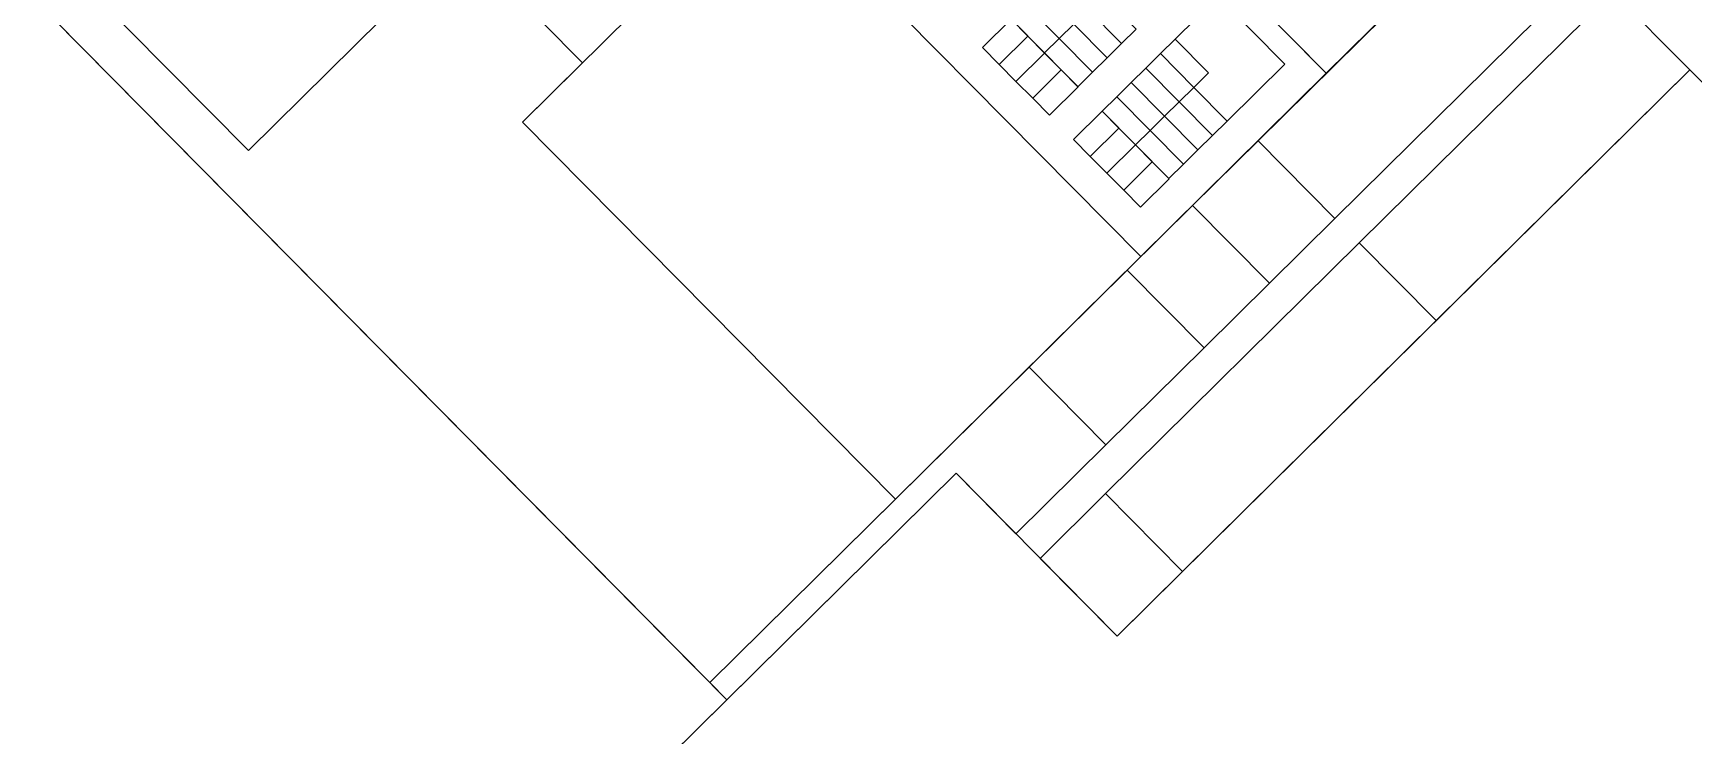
# Model space of a CAD drawing. Header units: metres. Extents: x 5590187 to 5598444, y 6961268 to 6971080.
# Drawn here: x 5593432 to 5594153, y 6966883 to 6967189 of the extents above; entities that cross this region are included whole.
import ezdxf

# ---------------------------------------------------------------- set-up
doc = ezdxf.new("R2010")
doc.units = ezdxf.units.M
doc.layers.add('zz_catastro_fontana', color=7, linetype='Continuous')

msp = doc.modelspace()

# ---------------------------------------------------------------- linework, layer by layer
at = {"layer": 'zz_catastro_fontana'}
for points in [[(5593473.55, 6967261.19), (5593438.39, 6967296.74), (5593495.27, 6967352.99), (5593617.62, 6967229.27), (5593525.19, 6967137.86), (5593438, 6967226.03), (5593473.55, 6967261.19)], [(5593750.95, 6967255.64), (5593831.53, 6967335.33), (5593993.61, 6967171.44), (5593913.03, 6967091.75), (5593750.95, 6967255.64)], [(5593670.36, 6967175.94), (5593644.29, 6967150.17), (5593806.37, 6966986.27), (5593725.78, 6966906.58), (5593388.62, 6967247.52), (5593438.39, 6967296.74), (5593473.55, 6967261.19), (5593438, 6967226.03), (5593525.19, 6967137.86), (5593617.62, 6967229.27), (5593670.36, 6967175.94)], [(5593955.62, 6967209.85), (5594032.65, 6967286.02), (5594070.63, 6967247.61), (5593993.61, 6967171.44), (5593955.62, 6967209.85)], [(5593750.95, 6967255.64), (5593913.03, 6967091.75), (5593806.37, 6966986.27), (5593644.29, 6967150.17), (5593750.95, 6967255.64)], [(5593457.49, 6966626.49), (5593222.18, 6966718.96), (5593040.21, 6966902.97), (5593388.62, 6967247.52), (5593733.16, 6966899.11), (5593457.49, 6966626.49)], [(5593963.98, 6967142.14), (5594074.19, 6967251.12), (5594107.59, 6967217.35), (5593997.38, 6967108.36), (5593963.98, 6967142.14)], [(5593863.03, 6967201.18), (5593869.36, 6967207.44), (5593883.84, 6967192.79), (5593877.51, 6967186.54), (5593863.03, 6967201.18)], [(5593890.17, 6967199.05), (5593896.5, 6967205.31), (5593910.98, 6967190.66), (5593904.65, 6967184.4), (5593890.17, 6967199.05)], [(5593946.59, 6967204.76), (5593975.6, 6967175.43), (5593950.51, 6967150.69), (5593936.03, 6967165.34), (5593942.36, 6967171.59), (5593927.87, 6967186.24), (5593946.59, 6967204.76)], [(5594007.93, 6967097.7), (5594118.14, 6967206.68), (5594151.54, 6967172.91), (5594041.33, 6967063.92), (5594007.93, 6967097.7)], [(5593844.26, 6967182.62), (5593856.7, 6967194.93), (5593863.96, 6967187.59), (5593851.51, 6967175.28), (5593844.26, 6967182.62)], [(5593856.7, 6967194.93), (5593863.03, 6967201.18), (5593877.51, 6967186.54), (5593871.18, 6967180.28), (5593856.7, 6967194.93)], [(5593883.84, 6967192.79), (5593890.17, 6967199.05), (5593904.65, 6967184.4), (5593898.33, 6967178.15), (5593883.84, 6967192.79)], [(5593851.51, 6967175.28), (5593863.96, 6967187.59), (5593871.21, 6967180.25), (5593858.77, 6967167.94), (5593851.51, 6967175.28)], [(5593877.51, 6967186.54), (5593883.84, 6967192.79), (5593898.33, 6967178.15), (5593892, 6967171.89), (5593877.51, 6967186.54)], [(5593858.77, 6967167.94), (5593871.21, 6967180.25), (5593878.47, 6967172.91), (5593866.03, 6967160.61), (5593858.77, 6967167.94)], [(5593871.18, 6967180.28), (5593877.51, 6967186.54), (5593892, 6967171.89), (5593885.67, 6967165.63), (5593871.18, 6967180.28)], [(5593921.54, 6967179.98), (5593927.87, 6967186.24), (5593942.36, 6967171.59), (5593936.03, 6967165.34), (5593921.54, 6967179.98)], [(5593956.18, 6966430.52), (5593457.49, 6966626.49), (5593832.71, 6966997.55), (5593902.67, 6966926.81), (5594151.54, 6967172.91), (5594426.12, 6966895.25), (5593956.18, 6966430.52)], [(5593866.03, 6967160.61), (5593878.47, 6967172.91), (5593885.73, 6967165.57), (5593873.28, 6967153.27), (5593866.03, 6967160.61)], [(5593908.89, 6967167.47), (5593915.21, 6967173.73), (5593929.7, 6967159.08), (5593923.37, 6967152.82), (5593908.89, 6967167.47)], [(5593915.21, 6967173.73), (5593921.54, 6967179.98), (5593936.03, 6967165.34), (5593929.7, 6967159.08), (5593915.21, 6967173.73)], [(5593902.56, 6967161.21), (5593908.89, 6967167.47), (5593923.37, 6967152.82), (5593917.04, 6967146.56), (5593902.56, 6967161.21)], [(5593896.23, 6967154.95), (5593902.56, 6967161.21), (5593917.04, 6967146.56), (5593910.72, 6967140.3), (5593896.23, 6967154.95)], [(5593923.37, 6967152.82), (5593929.7, 6967159.08), (5593944.18, 6967144.43), (5593937.86, 6967138.17), (5593923.37, 6967152.82)], [(5593929.7, 6967159.08), (5593936.03, 6967165.34), (5593950.51, 6967150.69), (5593944.18, 6967144.43), (5593929.7, 6967159.08)], [(5593883.79, 6967142.65), (5593896.23, 6967154.95), (5593903.49, 6967147.61), (5593891.04, 6967135.31), (5593883.79, 6967142.65)], [(5593917.04, 6967146.56), (5593923.37, 6967152.82), (5593937.86, 6967138.17), (5593931.53, 6967131.91), (5593917.04, 6967146.56)], [(5593891.04, 6967135.31), (5593903.49, 6967147.61), (5593910.74, 6967140.28), (5593898.3, 6967127.97), (5593891.04, 6967135.31)], [(5593910.72, 6967140.3), (5593917.04, 6967146.56), (5593931.53, 6967131.91), (5593925.2, 6967125.66), (5593910.72, 6967140.3)], [(5593898.3, 6967127.97), (5593910.74, 6967140.28), (5593918, 6967132.94), (5593905.56, 6967120.63), (5593898.3, 6967127.97)], [(5593935.54, 6967114.01), (5593963.98, 6967142.14), (5593997.38, 6967108.36), (5593968.94, 6967080.23), (5593935.54, 6967114.01)], [(5593905.56, 6967120.63), (5593918, 6967132.94), (5593925.26, 6967125.6), (5593912.81, 6967113.29), (5593905.56, 6967120.63)], [(5593907.1, 6967085.88), (5593935.54, 6967114.01), (5593968.94, 6967080.23), (5593940.5, 6967052.11), (5593907.1, 6967085.88)], [(5593897.72, 6966988.71), (5594007.93, 6967097.7), (5594041.33, 6967063.92), (5593931.12, 6966954.93), (5593897.72, 6966988.71)], [(5593864.43, 6967043.69), (5593907.1, 6967085.88), (5593940.5, 6967052.11), (5593897.83, 6967009.92), (5593864.43, 6967043.69)], [(5593864.43, 6967043.69), (5593897.83, 6967009.92), (5593858.73, 6966971.25), (5593832.71, 6966997.55), (5593733.16, 6966899.11), (5593725.78, 6966906.58), (5593864.43, 6967043.69)], [(5593869.27, 6966960.58), (5593897.72, 6966988.71), (5593931.12, 6966954.93), (5593902.67, 6966926.81), (5593869.27, 6966960.58)]]:
    msp.add_lwpolyline(points, close=True, dxfattribs=at)

doc.saveas('drawing.dxf')
